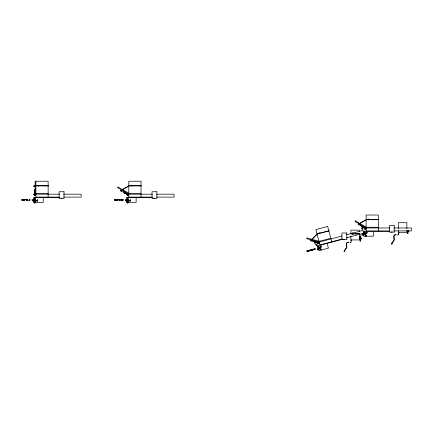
<?xml version="1.0" encoding="UTF-8"?>
<svg xmlns="http://www.w3.org/2000/svg" width="433" height="433" viewBox="0 0 433 433"><rect width="100%" height="100%" fill="white"/><g stroke="black" fill="none" stroke-linecap="round" stroke-linejoin="round"><path stroke-width="0.65" d="M37.525 200.506L37.547 199.813L37.547 201.145L37.557 200.387M130.452 200.463C130.441 202.471 130.447 198.633 130.452 200.387M130.549 200.333C130.593 198.698 130.604 202.179 130.549 200.674M319.099 247.925L317.708 249.695L317.968 249.949C319.565 247.054 320.296 250.209 321.465 249.717C318.699 248.158 321.551 247.395 321.21 246.193L319.603 247.546L321.21 246.193M28.248 200.23L28.253 200.728M121.143 200.23L121.148 200.728M310.964 240.082L311.235 240.905L311.96 240.082M358.638 224.511L358.989 224.857L359.644 224.164M358.703 224.029L359.255 223.801L358.8 224.153M359.006 224.148L358.616 224.516M359.363 224.094C358.811 225.842 357.225 223.666 359.141 223.818M24.849 200.154L22.781 200.154L24.849 200.003M117.744 200.154L115.676 200.154L117.744 200.003M317.968 249.949L319.603 248.618M407.897 231.168L407.48 230.773L407.48 233.723L407.973 233.587L407.973 230.881M360.467 238.399L360.64 238.626M311.078 240.683L310.921 240.347L311.376 240.337M310.872 240.531L311.489 239.839L311.089 240.277M30.943 199.645L30.965 200.062M34.889 193.529A0.877 0.877 0 0 0 34.045 194.179L34.045 194.634A0.877 0.877 0 0 0 35.739 194.634M364.884 227.357A0.877 0.877 0 0 0 364.267 227.975L364.267 228.429A0.877 0.877 0 0 0 365.961 228.429L366.123 228.418M34.472 194.401C36.107 192.88 34.537 196.273 34.602 194.087M128.233 194.466L128.103 194.78M317.427 242.626L313.162 241.473L313.275 241.051L317.541 242.193M34.678 198.114L34.38 200.095L34.678 198.114L35.041 198.114L35.252 200.208L35.041 198.114M127.567 198.114L127.275 200.095L127.567 198.114L127.935 198.114L128.146 200.208L127.935 198.114M34.38 201.085C29.211 200.76 36.307 199.673 34.678 203.066L35.041 203.066L35.252 200.966L37.346 200.82L35.252 200.966M35.041 203.066L35.371 201.085M127.275 201.085C122.106 200.76 129.202 199.673 127.567 203.066L127.935 203.066L128.146 200.966L130.241 200.82L128.146 200.966M127.935 203.066L128.265 201.085M34.445 186.499L34.169 186.011M121.83 190.617C120.58 189.973 121.819 191.895 122.317 190.368M121.971 190.287L121.478 190.634L121.862 190.168M315.137 249.37L308.08 251.259L307.89 250.723L314.97 248.748M367.184 232.775L365.631 234.047L367.184 232.775L367 232.456L365.095 233.349L363.861 231.639L363.52 231.839L364.44 233.728L363.52 231.839M310.964 239.817L311.208 240.997L312.004 240.099M365.631 234.047L366.334 235.931L365.993 236.126L364.819 234.388L362.897 235.249L362.713 234.935L364.277 233.685M365.095 233.349L363.861 231.639M34.158 186.152L34.483 185.822M314.423 242.171L315.765 242.534M317.254 242.567L317.367 242.15M362.897 235.249L364.819 234.388M121.224 190.352L121.429 189.854L121.197 190.796M358.686 223.899L358.519 224.202M319.067 243.054L319.181 242.637L319.061 243.065M126.939 194.238L123.118 192.019L123.335 191.64L127.161 193.849M128.633 194.698L128.406 195.083A0.877 0.877 0 0 1 126.988 194.78A0.877 0.877 0 0 1 127.708 193.535A0.877 0.877 0 0 1 128.633 194.634M364.267 228.034L360.445 225.815L360.662 225.436L364.489 227.644A0.877 0.877 0 0 1 365.961 228.489L365.733 228.884A0.877 0.877 0 0 1 364.267 228.034L364.261 228.418M365.793 228.424L365.631 228.776A0.725 0.725 0 0 1 364.413 228.072L364.608 227.736A0.725 0.725 0 0 1 365.815 228.451M398.528 234.285L397.77 235.049M398.674 234.334L397.819 235.195M308.101 251.243L315.094 249.219M365.961 228.494L365.744 228.873M121.283 190.888L121.803 190.612M352.971 233.576L353.019 233.463M353.019 233.95L356.792 233.95M125.359 193.713L124.314 192.907M126.788 194.136L127.004 193.762M361.485 226.816L362.686 227.509M364.115 227.931L364.332 227.558M122.36 190.39L121.494 191.094L121.3 190.455M351.011 241.933L350.118 242.54M351.147 242.004L350.14 242.691M320.301 248.082L321.465 246.453M317.708 249.695L319.067 248.082L317.687 246.496L317.968 246.215L319.603 247.384M344.544 250.561L346.654 247.411L346.4 243.27L347.315 242.291L348.646 242.079M360.992 238.588L360.911 238.139M391.973 243.119L394.084 239.969L393.83 235.828L394.75 234.848L396.076 234.643M35.306 194.623L34.802 194.834L34.488 194.514M35.051 200.733L34.483 200.733M127.946 200.733L127.378 200.733M364.754 227.845L364.678 228.516M364.727 228.039L365.246 227.774M24.849 199.911L22.781 199.911L24.849 199.759M117.744 199.911L115.676 199.911L117.744 199.759M34.288 185.909L34.207 186.266M34.678 186.347L34.548 185.811M319.067 248.082L319.835 247.216L319.57 247.454M34.678 203.066L34.494 200.966M127.567 203.066L127.389 200.966M311.332 240.526L310.889 240.591M319.007 247.833L318.802 248.066L319.262 247.644M319.181 247.698L319.743 247.124L319.37 247.492M319.397 247.487L319.153 247.703M312.713 240.997C312.15 241.598 313.335 240.364 312.745 240.992M317.746 233.679L310.959 240.228L317.416 233.771L329.188 230.794L317.178 234.009M317.86 246.507L317.968 246.215M321.178 249.825L321.465 249.717M364.602 228.776L364.727 228.424M408.054 230.876L407.994 231.379M407.924 231.222L408.481 231.271L408.038 230.897M359.341 224.554L358.73 224.765L358.578 224.343M362.713 234.935L364.44 233.728M127.535 193.968L127.351 194.715M318.033 242.134C317.005 243.357 319.641 243.286 318.536 242.134M318.434 242.139L317.914 242.404L317.99 242.94M364.759 227.904L365.116 227.812M34.635 185.871C34.175 187.024 35.685 185.806 34.694 185.919M364.651 233.387L364.743 233.355C363.076 234.258 366.367 232.434 364.884 233.235M364.781 233.317L365.057 233.16L364.683 233.349M27.506 199.516L22.738 199.57L27.506 199.667M22.781 199.911L22.797 199.516M120.093 199.516L115.633 199.57L120.093 199.667M115.676 199.911L115.692 199.516M364.397 233.652L365.214 233.181M128.931 185.849L141.364 185.849L129.223 185.681L121.316 190.244L129.57 185.681M366.897 219.477L358.643 224.04L366.551 219.477L378.691 219.645L366.258 219.645M366.026 235.953L366.334 235.931M311.094 239.925L310.531 240.672L311.138 240.954M311.132 240.959L311.668 240.088M34.694 194.016L35.035 193.973M127.535 194.027L127.919 193.979M128.011 194.85L127.67 194.893M318.082 242.242L318.618 242.312M318.526 243.016L318.19 243.059M365.138 233.192L367 232.456M34.645 185.73L34.099 186.293L34.884 186.628M319.197 232.792L319.646 233.723L319.181 232.743M360.05 239.763L360.543 239.611M360.05 239.33L360.543 239.184M319.018 241.387L330.823 238.226M319.321 242.518L319.164 242.561A0.877 0.877 0 0 0 317.849 241.809A0.877 0.877 0 0 0 317.849 243.33A0.877 0.877 0 0 0 319.164 242.572L319.045 242.134L342.075 235.969M346.627 234.751L362.892 230.394L363.65 233.225L346.736 237.76M319.965 244.932L342.595 238.87M342.698 239.243L317.708 245.944L318.969 250.664L328.414 248.136L327.153 243.411M318.201 247.795L317.14 248.082L317.411 249.094L318.477 248.813M315.007 248.894L307.928 250.637M315.035 248.986L307.95 250.961L315.072 249.132M319.208 242.096L319.164 242.572M407.48 233.706L407.973 233.582M407.48 231.758L407.973 231.639M407.48 231.59L407.973 231.471M407.48 231.715L407.973 231.601M34.846 185.681L48.469 185.849L34.564 185.833M360.05 240.954L360.543 240.867M33.06 200.317L34.38 200.095M125.954 200.317L127.275 200.095M360.05 238.994L360.543 238.924M48.128 197.118L48.128 181.232L35.138 181.232L35.138 193.551A0.877 0.877 0 0 1 35.143 195.251L34.689 195.251A0.877 0.877 0 0 1 34.689 193.556L34.705 189.134L35.138 189.134M360.543 238.004L360.05 238.063L360.543 238.21M119.032 200.284L120.055 200.187M35.138 195.251L34.705 195.251M26.635 200.225L27.707 200.154M131.194 185.145L131.269 186.217L131.323 185.189M368.526 218.99L368.716 220.007L368.521 218.941M121.662 200.138L122.956 200.138M35.138 193.454L48.128 193.454M128.796 193.454L141.023 193.454M34.045 194.19L34.045 194.623M35.333 193.648A0.877 0.877 0 0 1 35.739 194.179L59.575 194.19M63.619 194.19L81.128 194.19L81.128 197.118L63.619 197.118M152.47 194.19L128.633 194.184M156.513 194.19L174.023 194.19L174.023 197.118L156.513 197.118M35.901 197.118L59.575 197.118M128.796 197.118L152.47 197.118M59.332 197.513L33.46 197.513L33.46 202.4L43.235 202.4L43.235 197.513M152.227 197.513L126.355 197.513L126.355 202.4L136.13 202.4L136.13 197.513M33.46 199.429L32.361 199.429L32.361 200.484M126.355 199.429L125.251 199.429L125.251 200.484M29.238 199.516L29.671 199.516M121.695 199.516L122.983 199.516M29.238 199.667L29.671 199.667M121.695 199.667L122.983 199.667M26.575 199.759L27.506 199.759M29.238 199.759L29.671 199.759M119.156 199.759L120.093 199.759M121.695 199.759L122.983 199.759M26.575 199.911L27.506 199.911M29.238 199.911L29.671 199.911M119.156 199.911L120.093 199.911M121.695 199.911L122.983 199.911M26.575 200.003L27.506 200.003M29.238 200.003L29.671 200.003M119.156 200.003L120.093 200.003M121.695 200.003L122.983 200.003M26.575 200.154L27.506 200.154M29.238 200.154L29.671 200.154M119.156 200.154L120.093 200.154M121.695 200.154L122.983 200.154M29.287 200.739L29.807 200.739M122.956 200.739L121.668 200.739M366.123 227.249L378.35 227.249M365.338 227.357A0.877 0.877 0 0 1 365.961 227.975L389.797 227.985M393.841 227.985L411.35 227.985L411.35 230.919L393.841 230.919M366.123 230.919L389.797 230.919M389.554 231.309L363.682 231.309L363.682 236.196L373.457 236.196L373.457 231.309M398.311 232.494L406.868 232.494L406.868 230.535M355.071 233.311L359.022 233.311M363.682 233.225L362.578 233.225L362.578 234.28L363.682 234.28M355.071 233.463L359.022 233.463M355.071 233.555L359.022 233.555M355.071 233.706L359.022 233.706M355.071 233.798L359.022 233.798M350.882 239.931L359.439 239.931L359.439 234.064M365.961 227.985L365.961 228.429L366.123 227.985M29.287 200.138L29.807 200.138M27.707 200.717L26.635 200.641M35.138 186.693L34.597 186.623M396.049 234.794L394.82 234.989L393.97 235.893L394.23 240.012L391.984 243.13M348.619 242.231L347.39 242.426L346.541 243.335L346.801 247.449L344.554 250.566M120.055 200.685L119.032 200.582M360.05 239.389L360.543 239.449M128.265 200.095L129.581 200.317M35.371 200.095L36.686 200.317M360.05 236.429L360.543 236.515M407.48 231.195L407.973 231.303M314.25 242.128L315.944 242.583M34.218 194.211L34.488 194.287M360.05 237.695L360.543 237.841A0.666 0.628 5.4 0 1 361.42 238.54A0.666 0.628 5.4 0 1 360.316 238.892A0.666 0.628 5.4 0 1 360.57 237.836A0.666 0.628 5.4 0 1 361.414 238.583A0.666 0.628 5.4 0 1 360.316 238.848A0.666 0.628 5.4 0 1 360.57 237.793M364.678 228.456L365.474 228.619L365.468 227.845M364.862 228.7L365.501 228.483L365.338 227.872M361.333 226.73L362.849 227.606M124.006 192.934L125.521 193.811M358.973 224.105L358.529 224.467M317.979 246.388L319.603 247.546M319.603 248.786L321.189 249.998M314.342 243.037L316.539 245.235M317.265 245.971L316.166 244.867M315.863 243.714L317.324 245.175M316.593 244.445L316.951 244.813M364.775 234.545L365.993 236.126M128.141 194.049L128.146 194.823L127.351 194.661M317.687 246.496L318.899 248.082M320.139 248.082L321.297 249.706M362.481 228.678L362.221 228.234L362.989 229.577M361.961 228.976L361.701 228.527L362.215 229.425M365.474 234.004L366.172 235.871M347.12 237.657L347.223 238.031M331.77 241.766L327.662 226.421L315.852 229.582L320.068 245.311M307.652 250.518L307.923 251.535M307.057 250.675L307.333 251.692M407.832 231.022L407.832 231.514M406.868 228.581L406.868 222.714L398.311 222.714L398.311 228.581M398.853 232.494L398.853 233.593L398.311 233.593L398.311 230.535M378.35 230.919L378.35 215.028L366.123 215.028L366.123 231.309M360.402 238.296L360.402 238.951M359.439 231.455L359.439 230.156L350.882 230.156L350.882 234.064M359.352 238.296L359.352 238.951M352.787 233.127L352.787 234.177M352.17 233.127L352.17 234.177M351.417 239.931L351.417 241.029L350.882 241.029L350.882 236.017M141.023 197.118L141.023 181.232L128.796 181.232L128.796 197.513M115.459 199.332L115.459 200.382M114.842 199.332L114.842 200.382M35.901 181.232L35.901 197.513M34.353 190.358L34.353 192.111M22.565 199.332L22.565 200.382M408.508 230.562A0.666 0.666 0 0 1 408.725 231.558A0.666 0.666 0 0 1 407.702 231.601A0.666 0.666 0 0 1 407.843 230.589M392.255 231.807A0.666 0.666 0 0 1 391.199 231.904M344.825 239.249A0.666 0.666 0 0 1 343.672 239.2M122.095 190.374A0.666 0.666 0 0 1 121.711 191.316A0.666 0.666 0 0 1 120.845 190.769A0.666 0.666 0 0 1 121.532 190.017A0.666 0.666 0 0 0 120.856 190.834A0.666 0.666 0 0 0 121.814 191.272A0.666 0.666 0 0 0 121.992 190.233M154.819 198.146A0.666 0.666 0 0 1 153.877 198.108M61.924 198.146A0.666 0.666 0 0 1 60.983 198.108M35.019 186.455A0.666 0.666 0 0 1 33.963 186.553A0.666 0.666 0 0 1 34.147 185.508A0.666 0.666 0 0 1 35.105 185.952M37.655 200.333C37.687 202.601 37.703 198.736 37.655 200.333M408.222 231.493C408.638 232.635 409.088 230.643 408.222 231.493M360.792 235.103C361.214 236.185 361.658 234.302 360.792 235.103M126.934 194.19L126.755 194.623L126.934 194.19M317.6 242.437L317.578 242.626A0.725 0.725 0 0 0 318.932 242.989L319.029 242.615A0.725 0.725 0 0 0 317.676 242.264L317.6 242.437M319.44 248.466C319.846 249.727 320.42 247.579 319.44 248.466M364.667 234.275C365.073 235.536 365.652 233.387 364.667 234.275M306.921 237.977L306.732 238.686L318.536 241.847L318.726 241.138L306.921 237.977M127.156 194.103L127.086 194.276A0.725 0.725 0 0 0 128.303 194.98L128.493 194.639A0.725 0.725 0 0 0 127.275 193.952L127.156 194.103M117.998 187.024L117.63 187.662L128.217 193.773L128.579 193.134L117.998 187.024M355.325 220.819L354.957 221.458L365.544 227.569L365.907 226.93L355.325 220.819M344.5 250.528L343.889 251.443L344.338 251.741L344.949 250.826L344.5 250.528M391.93 243.086L391.318 244.001L391.768 244.299L392.379 243.389L391.93 243.086M359.92 225.371L360.418 225.09L359.958 225.344M360.543 240.916L360.05 241.078L360.05 236.304L360.543 236.467L360.543 240.916M317.411 242.577L317.346 243.043L317.411 242.577M307.944 250.442L306.77 250.756L307.04 251.768L308.215 251.454L307.944 250.442M34.916 193.675L34.732 193.697A0.725 0.725 0 0 0 34.732 195.104L35.116 195.104A0.725 0.725 0 0 0 35.105 193.697L34.916 193.675M38.423 185.14L38.375 186.217L38.423 185.14M64.014 191.743L59.126 191.743L59.126 198.341L64.014 198.341L64.014 191.743M156.908 191.743L152.021 191.743L152.021 198.341L156.908 198.341L156.908 191.743M22.862 199.332L21.65 199.332L21.65 200.382L22.862 200.382L22.862 199.332M115.757 199.332L114.545 199.332L114.545 200.382L115.757 200.382L115.757 199.332M394.236 225.539L389.348 225.539L389.348 232.137L394.236 232.137L394.236 225.539M346.806 232.976L341.918 232.976L341.918 239.579L346.806 239.579L346.806 232.976M353.084 233.127L351.872 233.127L351.872 234.177L353.084 234.177L353.084 233.127"/></g></svg>
